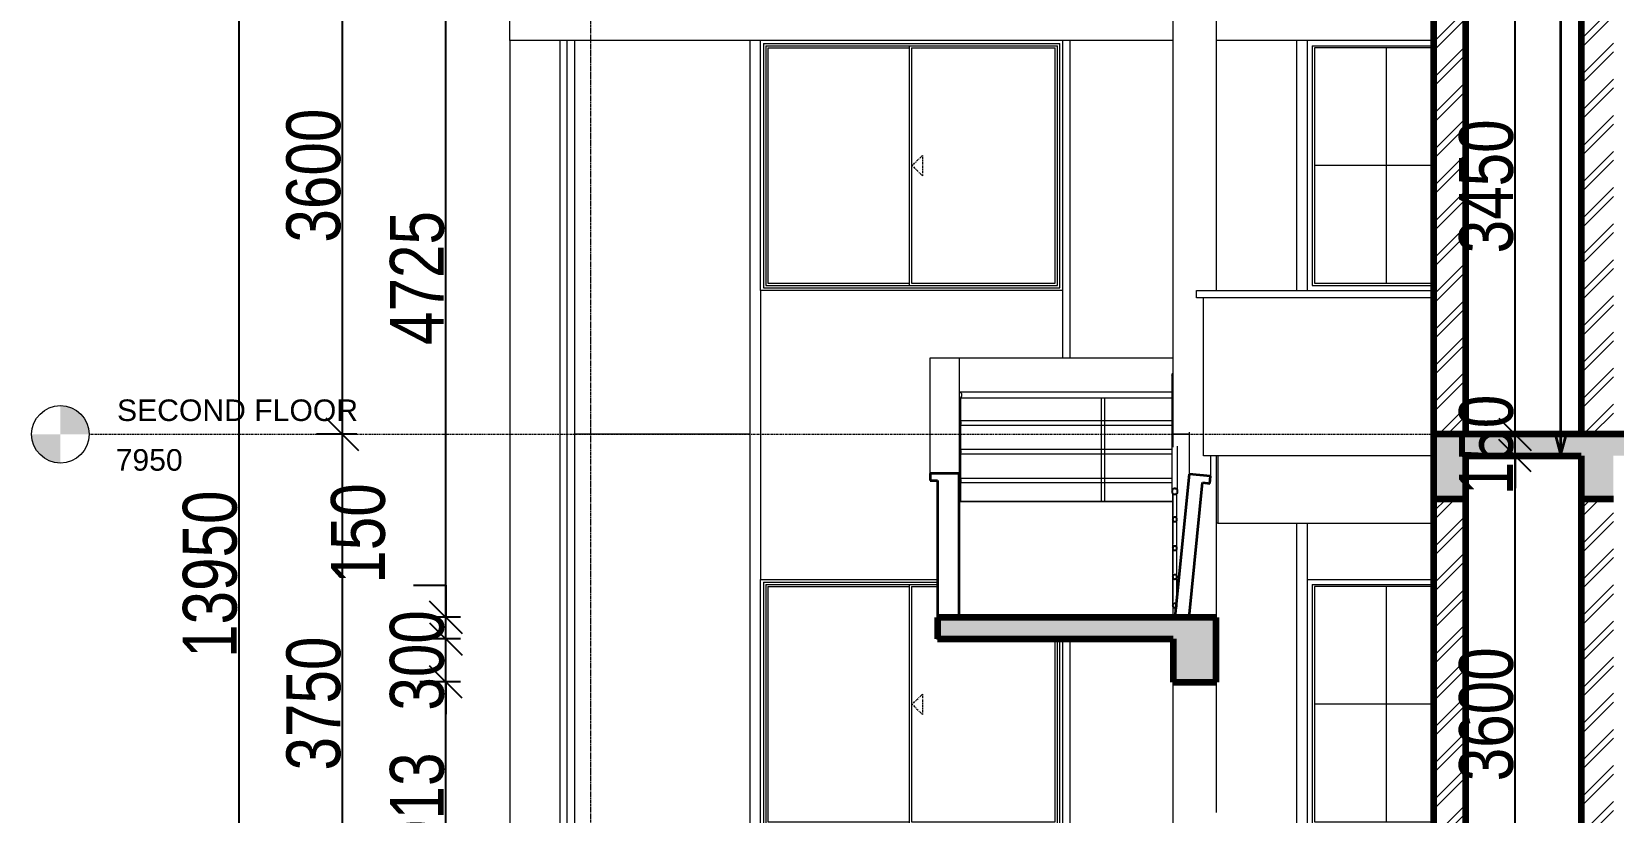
# Model space of a CAD drawing. Header units: millimetres. Extents: x -35190 to 411743, y -233114 to 23872.
# Drawn here: x -14615 to -3614, y -216404 to -210969 of the extents above; entities that cross this region are included whole.
import ezdxf

# ---------------------------------------------------------------- set-up
doc = ezdxf.new("R2010")
doc.units = ezdxf.units.MM
doc.linetypes.add('Centre', pattern=[31.75, 6.35, -4.7625, 15.875, -4.7625])
doc.linetypes.add('Grid Line', pattern=[22.225, 12.7, -3.175, 3.175, -3.175])
for name, color, linetype, lineweight in [('A-ANNO-DIMS', 211, 'Continuous', 9), ('A-DETL-GENF', 92, 'Continuous', 18), ('A-DETL-THIN', 151, 'Continuous', 18), ('A-FLOR', 192, 'Continuous', 18), ('A-FLOR-HRAL', 11, 'Continuous', 18), ('A-FLOR-LEVL', 51, 'Continuous', 18), ('A-GLAZ', 151, 'Continuous', 18), ('A-WALL', 113, 'Continuous', 18), ('A-WALL-PATT', 111, 'Continuous', 18), ('G-ANNO-TEXT', 231, 'Continuous', 9), ('Q-CASE', 31, 'Continuous', 18), ('S-GRID', 1, 'Continuous', 9)]:
    doc.layers.add(name, color=color, linetype=linetype, lineweight=lineweight)
doc.styles.add('Arial', font='arial.ttf', dxfattribs={"height": 187.5})
doc.styles.add('Arial_3', font='arial.ttf', dxfattribs={"width": 0.8, "height": 375})
doc.dimstyles.new('main_4_5mm', dxfattribs={"dimscale": 304.8, "dimtxt": 382.597275, "dimasz": 0.738189, "dimexe": 0.590551, "dimexo": 0.0625, "dimgap": 0.024606, "dimtad": 1, "dimdec": 0, "dimzin": 0, "dimdsep": 46, "dimtxsty": 'Arial_3', "dimblk1": 'OBLIQUE', "dimblk2": 'OBLIQUE', "dimsah": 1, "dimcen": 0.09, "dimdle": 0.590551, "dimazin": 0, "dimtfac": 1, "dimtdec": 4, "dimtix": 1, "dimtmove": 0, "dimatfit": 3, "dimfxl": 0.590551, "dimfxlon": 1, "dimtvp": 1, "dimtolj": 1, "dimtzin": 0, "dimarcsym": 2})
doc.dimstyles.new('main_4_5mm_1', dxfattribs={"dimscale": 304.8, "dimtxt": 382.597275, "dimasz": 0.738189, "dimexe": 0.590551, "dimexo": 0.0625, "dimgap": 0.024606, "dimtad": 1, "dimdec": 0, "dimzin": 0, "dimdsep": 46, "dimtxsty": 'Arial_3', "dimblk1": 'OBLIQUE', "dimblk2": 'OBLIQUE', "dimsah": 1, "dimcen": 0.09, "dimdle": 0.590551, "dimazin": 0, "dimtfac": 1, "dimtdec": 4, "dimtix": 1, "dimtmove": 1, "dimatfit": 3, "dimfxl": 0.590551, "dimfxlon": 1, "dimtvp": 1, "dimtolj": 1, "dimtzin": 0, "dimarcsym": 2})
pattern_1 = [(45, (6216.13, -214796.5), (-125.7236, 125.7236), []), (45, (6216.13, -214606), (-125.7236, 125.7236), [])]

# ---------------------------------------------------------------- blocks, each defined once
blk = doc.blocks.new('Sliding - 2L - SL2_1 X 1_8-V3-Section 2')
at = {"layer": 'A-GLAZ'}
for p, q in [((-13020, 6920), (-13020, 5220)), ((-13020, 6920), (-11810, 6920)), ((-13004, 6904), (-13004, 5236)), ((-13004, 6904), (-11810, 6904)), ((-12989, 6889), (-12989, 5251)), ((-12989, 6889), (-12005, 6889)), ((-12005, 5236), (-12005, 6904)), ((-12005, 5251), (-12005, 6889)), ((-11990, 6889), (-11990, 5251)), ((-11990, 6889), (-11810, 6889)), ((-10991, 5251), (-10991, 6522)), ((-10976, 5236), (-10976, 6522)), ((-10960, 5220), (-10960, 6522)), ((-13004, 5236), (-10976, 5236)), ((-12989, 5251), (-12005, 5251)), ((-11990, 5251), (-10991, 5251))]:
    blk.add_line(p, q, dxfattribs=at)
at = {"layer": 'A-GLAZ', "linetype": 'Centre'}
for p, q in [((-11986, 6070), (-11915, 6141)), ((-11986, 6070), (-11915, 5999)), ((-11915, 6141), (-11915, 5999))]:
    blk.add_line(p, q, dxfattribs=at)
blk = doc.blocks.new('Sliding - 2L - SL2_1 X 1_8-V1-Section 2')
at = {"layer": 'A-GLAZ'}
for p, q in [((-9204, 3154), (-9204, 1486)), ((-9204, 3154), (-8360, 3154)), ((-9189, 3139), (-9189, 1501)), ((-8360, 3139), (-9189, 3139)), ((-8689, 3139), (-8689, 1501)), ((-8360, 2320), (-9189, 2320)), ((-9204, 1486), (-8360, 1486)), ((-9189, 1501), (-8360, 1501))]:
    blk.add_line(p, q, dxfattribs=at)
blk = doc.blocks.new('Sliding - 2L - SL750 X 900-440830-Section 2')
at = {"layer": 'A-GLAZ'}
for p, q in [((-7335, 3140), (-7350, 3140)), ((-7350, 3140), (-7350, 2200)), ((-7335, 2200), (-7350, 2200))]:
    blk.add_line(p, q, dxfattribs=at)
blk = doc.blocks.new('Sliding - 2L - SL2_1 X 1_8-V4-Section 2')
at = {"layer": 'A-GLAZ'}
for p, q in [((-13020, 10670), (-13020, 8970)), ((-13020, 10670), (-10960, 10670)), ((-13004, 10654), (-13004, 8986)), ((-13004, 10654), (-10976, 10654)), ((-12989, 10639), (-12989, 9001)), ((-12989, 10639), (-12005, 10639)), ((-12005, 8986), (-12005, 10654)), ((-12005, 9001), (-12005, 10639)), ((-11990, 10639), (-11990, 9001)), ((-11990, 10639), (-10991, 10639)), ((-10991, 9001), (-10991, 10639)), ((-10976, 8986), (-10976, 10654)), ((-10960, 8970), (-10960, 10670)), ((-13020, 8970), (-10960, 8970)), ((-13004, 8986), (-10976, 8986)), ((-12989, 9001), (-12005, 9001)), ((-11990, 9001), (-10991, 9001))]:
    blk.add_line(p, q, dxfattribs=at)
at = {"layer": 'A-GLAZ', "linetype": 'Centre'}
for p, q in [((-11986, 9820), (-11915, 9891)), ((-11986, 9820), (-11915, 9749)), ((-11915, 9891), (-11915, 9749))]:
    blk.add_line(p, q, dxfattribs=at)
blk = doc.blocks.new('Casework 1 - Casework 1-478824-Section 2')
at = {"layer": 'Q-CASE'}
for p, q in [((-14785, 10690), (-14785, 10840)), ((-14785, 10840), (-10172, 10840)), ((-9872, 10840), (-8360, 10840)), ((-10172, 10690), (-14785, 10690)), ((-14435, 1450), (-14435, 10690)), ((-14385, 1450), (-14385, 10690)), ((-13115, 10690), (-13115, 1450)), ((-13040, 8950), (-13040, 10690)), ((-10940, 10690), (-10940, 8481)), ((-10890, 10690), (-10890, 8481)), ((-8360, 10690), (-9872, 10690)), ((-9314, 10690), (-9314, 8950)), ((-9240, 10690), (-9240, 8950)), ((-10940, 8950), (-13040, 8950)), ((-13040, 8950), (-13040, 6940)), ((-9314, 7330), (-9314, 4731)), ((-9240, 7330), (-9240, 4731)), ((-13040, 6940), (-11810, 6940)), ((-13040, 5220), (-13040, 6940)), ((-9240, 6940), (-8360, 6940)), ((-10940, 6522), (-10940, 4731)), ((-10890, 6522), (-10890, 4731)), ((-10940, 5220), (-13040, 5220)), ((-13040, 5220), (-13040, 3210)), ((-8360, 5220), (-9240, 5220)), ((-9314, 3580), (-9314, 1450)), ((-9240, 3580), (-9240, 1450)), ((-13040, 3210), (-11810, 3210)), ((-13040, 1450), (-13040, 3210)), ((-9240, 3210), (-8360, 3210)), ((-10940, 2770), (-10940, 1450)), ((-10890, 2770), (-10890, 1450)), ((-14785, 1450), (-10172, 1450)), ((-14785, 1450), (-14785, 1300)), ((-9841, 1450), (-8378, 1450)), ((-10172, 1300), (-14785, 1300)), ((-8392, 1300), (-9847, 1300))]:
    blk.add_line(p, q, dxfattribs=at)
blk = doc.blocks.new('Ramp - Ramp-623575-Section 2')
at = {"layer": 'A-FLOR-LEVL'}
blk.add_line((-10175, 7481), (-11660, 7481), dxfattribs=at)
at = {"layer": 'A-FLOR-LEVL', "lineweight": 35}
for p, q in [((-11660, 6525), (-11660, 6522)), ((-11660, 6522), (-10172, 6522))]:
    blk.add_line(p, q, dxfattribs=at)
blk = doc.blocks.new('Railing - 25mm-V18-Section 2')
at = {"layer": 'A-FLOR-HRAL'}
for p, q in [((-10172, 7384), (-10172, 7537)), ((-10147, 7537), (-10147, 7384)), ((-10172, 7185), (-10172, 7349)), ((-10147, 7349), (-10147, 7184)), ((-10172, 6985), (-10172, 7149)), ((-10147, 7149), (-10147, 6984)), ((-10172, 6785), (-10172, 6949)), ((-10147, 6949), (-10147, 6818)), ((-10172, 6693), (-10172, 6749))]:
    blk.add_line(p, q, dxfattribs=at)
at = {"layer": 'A-FLOR-HRAL', "flags": 128}
blk.add_lwpolyline([(-10160, 6691), (-10162, 6691), (-10167, 6692), (-10171, 6692), (-10172, 6693)], dxfattribs=at)
blk = doc.blocks.new('Railing - Railing-623582-Section 2')
at = {"layer": 'A-FLOR-HRAL'}
for p, q in [((-10180, 8361), (-10180, 7552)), ((-10140, 7552), (-10140, 7867)), ((-10175, 7539), (-10175, 7357)), ((-10145, 7357), (-10145, 7539)), ((-10175, 7357), (-10175, 7157)), ((-10145, 7157), (-10145, 7357)), ((-10175, 7157), (-10175, 6957)), ((-10145, 6957), (-10145, 7157)), ((-10175, 6957), (-10175, 6757)), ((-10145, 6757), (-10145, 6777))]:
    blk.add_line(p, q, dxfattribs=at)
at = {"layer": 'A-FLOR-HRAL', "flags": 128}
blk.add_lwpolyline([(-10180, 8361), (-10179, 8366), (-10177, 8371), (-10174, 8375), (-10172, 8377)], dxfattribs=at)
at = {"layer": 'A-FLOR-HRAL', "lineweight": 25, "flags": 128}
for points in [[(-10140, 7552), (-10140, 7557), (-10142, 7562), (-10145, 7566), (-10148, 7569), (-10153, 7571), (-10157, 7572), (-10162, 7572), (-10167, 7571), (-10171, 7569), (-10175, 7566), (-10177, 7562), (-10179, 7557), (-10180, 7552)], [(-10180, 7552), (-10179, 7548), (-10177, 7543), (-10175, 7539), (-10171, 7536), (-10167, 7534), (-10162, 7532), (-10157, 7532), (-10153, 7534), (-10148, 7536), (-10145, 7539), (-10142, 7543), (-10140, 7548), (-10140, 7552)], [(-10145, 7357), (-10145, 7361), (-10146, 7364), (-10148, 7367), (-10151, 7370), (-10154, 7372), (-10158, 7372), (-10161, 7372), (-10165, 7372), (-10168, 7370), (-10171, 7367), (-10173, 7364), (-10174, 7361), (-10175, 7357)], [(-10175, 7357), (-10174, 7354), (-10173, 7350), (-10171, 7347), (-10168, 7345), (-10165, 7343), (-10161, 7342), (-10158, 7342), (-10154, 7343), (-10151, 7345), (-10148, 7347), (-10146, 7350), (-10145, 7354), (-10145, 7357)], [(-10145, 7157), (-10145, 7161), (-10146, 7164), (-10148, 7167), (-10151, 7170), (-10154, 7172), (-10158, 7172), (-10161, 7172), (-10165, 7172), (-10168, 7170), (-10171, 7167), (-10173, 7164), (-10174, 7161), (-10175, 7157)], [(-10175, 7157), (-10174, 7154), (-10173, 7150), (-10171, 7147), (-10168, 7145), (-10165, 7143), (-10161, 7142), (-10158, 7142), (-10154, 7143), (-10151, 7145), (-10148, 7147), (-10146, 7150), (-10145, 7154), (-10145, 7157)], [(-10145, 6957), (-10145, 6961), (-10146, 6964), (-10148, 6967), (-10151, 6970), (-10154, 6972), (-10158, 6972), (-10161, 6972), (-10165, 6972), (-10168, 6970), (-10171, 6967), (-10173, 6964), (-10174, 6961), (-10175, 6957)], [(-10175, 6957), (-10174, 6954), (-10173, 6950), (-10171, 6947), (-10168, 6945), (-10165, 6943), (-10161, 6942), (-10158, 6942), (-10154, 6943), (-10151, 6945), (-10148, 6947), (-10146, 6950), (-10145, 6954), (-10145, 6957)], [(-10145, 6757), (-10145, 6761), (-10146, 6764), (-10148, 6767), (-10151, 6770), (-10154, 6772), (-10158, 6772), (-10161, 6772), (-10165, 6772), (-10168, 6770), (-10171, 6767), (-10173, 6764), (-10174, 6761), (-10175, 6757)], [(-10175, 6757), (-10174, 6754), (-10173, 6750), (-10171, 6747), (-10168, 6745), (-10165, 6743), (-10161, 6742), (-10158, 6742), (-10154, 6743), (-10151, 6745), (-10148, 6747), (-10146, 6750), (-10145, 6754), (-10145, 6757)]]:
    blk.add_lwpolyline(points, dxfattribs=at)
blk.add_blockref('Railing - 25mm-V18-Section 2', (0, 0))
blk = doc.blocks.new('Top Rail Type - Top Rail_Internal_-623587-Section 2')
at = {"layer": 'A-FLOR-HRAL'}
for p, q in [((-10180, 8361), (-10180, 7552)), ((-10140, 7552), (-10140, 7867))]:
    blk.add_line(p, q, dxfattribs=at)
at = {"layer": 'A-FLOR-HRAL', "flags": 128}
for points in [[(-10180, 8361), (-10179, 8366), (-10177, 8371), (-10174, 8375), (-10172, 8377)], [(-10140, 7552), (-10140, 7557), (-10142, 7562), (-10145, 7566), (-10148, 7569), (-10153, 7571), (-10157, 7572), (-10162, 7572), (-10167, 7571), (-10171, 7569), (-10175, 7566), (-10177, 7562), (-10179, 7557), (-10180, 7552)], [(-10180, 7552), (-10179, 7548), (-10177, 7543), (-10175, 7539), (-10171, 7536), (-10167, 7534), (-10162, 7532), (-10157, 7532), (-10153, 7534), (-10148, 7536), (-10145, 7539), (-10142, 7543), (-10140, 7548), (-10140, 7552)]]:
    blk.add_lwpolyline(points, dxfattribs=at)
blk = doc.blocks.new('Ramp - Ramp-623627-Section 2')
at = {"layer": 'A-FLOR-LEVL'}
for p, q in [((-8360, 7799), (-9860, 7799)), ((-9860, 7799), (-9860, 7330)), ((-9860, 7330), (-8360, 7330))]:
    blk.add_line(p, q, dxfattribs=at)
blk = doc.blocks.new('Railing - 25mm-V16-Section 2')
at = {"layer": 'A-FLOR-HRAL'}
for p, q in [((-10672, 4453), (-10672, 3731)), ((-10672, 4453), (-10660, 4453)), ((-10660, 4453), (-10647, 4453)), ((-10647, 3731), (-10647, 4453))]:
    blk.add_line(p, q, dxfattribs=at)
blk = doc.blocks.new('Railing - 25mm-V17-Section 2')
at = {"layer": 'A-FLOR-HRAL'}
for p in [(-11660, 4453), (-11647, 3731)]:
    blk.add_line(p, (-11647, 4453), dxfattribs=at)
blk = doc.blocks.new('Railing - Railing-623638-Section 2')
at = {"layer": 'A-FLOR-HRAL'}
for p, q in [((-10180, 8043), (-11647, 8043)), ((-11647, 8013), (-10180, 8013)), ((-10180, 7843), (-11647, 7843)), ((-11647, 7813), (-10180, 7813)), ((-10180, 7643), (-11647, 7643)), ((-11647, 7613), (-10180, 7613))]:
    blk.add_line(p, q, dxfattribs=at)
for centre, start, end in [((-11660, 8028), 0, 90), ((-11660, 8028), 270, 0), ((-11660, 7828), 0, 90), ((-11660, 7828), 270, 0), ((-11660, 7628), 0, 90), ((-11660, 7628), 270, 360)]:
    blk.add_arc(centre, 15, start, end, dxfattribs=at)
for name in ['Railing - 25mm-V17-Section 2', 'Railing - 25mm-V16-Section 2']:
    blk.add_blockref(name, (0, 3750))
blk = doc.blocks.new('Top Rail Type - Top Rail_Internal_-623662-Section 2')
at = {"layer": 'A-FLOR-HRAL'}
for p, q in [((-10180, 8243), (-11660, 8243)), ((-11647, 8203), (-10180, 8203))]:
    blk.add_line(p, q, dxfattribs=at)
for start, end in [(0, 90), (270, 0)]:
    blk.add_arc((-11660, 8223), 20, start, end, dxfattribs=at)
blk = doc.blocks.new('Railing - Railing-623923-Section 2')
at = {"layer": 'A-FLOR-HRAL'}
for p, q in [((-10180, 8361), (-10180, 7552)), ((-10140, 7552), (-10140, 7867)), ((-10175, 7539), (-10175, 7357)), ((-10145, 7357), (-10145, 7539)), ((-10175, 7357), (-10175, 7157)), ((-10145, 7157), (-10145, 7357)), ((-10175, 7157), (-10175, 6957)), ((-10145, 6957), (-10145, 7157)), ((-10175, 6957), (-10175, 6757)), ((-10145, 6757), (-10145, 6777))]:
    blk.add_line(p, q, dxfattribs=at)
at = {"layer": 'A-FLOR-HRAL', "flags": 128}
blk.add_lwpolyline([(-10180, 8361), (-10179, 8366), (-10177, 8371), (-10174, 8375), (-10172, 8377)], dxfattribs=at)
at = {"layer": 'A-FLOR-HRAL', "lineweight": 25, "flags": 128}
for points in [[(-10140, 7552), (-10140, 7557), (-10142, 7562), (-10145, 7566), (-10148, 7569), (-10153, 7571), (-10157, 7572), (-10162, 7572), (-10167, 7571), (-10171, 7569), (-10175, 7566), (-10177, 7562), (-10179, 7557), (-10180, 7552)], [(-10180, 7552), (-10179, 7548), (-10177, 7543), (-10175, 7539), (-10171, 7536), (-10167, 7534), (-10162, 7532), (-10157, 7532), (-10153, 7534), (-10148, 7536), (-10145, 7539), (-10142, 7543), (-10140, 7548), (-10140, 7552)], [(-10145, 7357), (-10145, 7361), (-10146, 7364), (-10148, 7367), (-10151, 7370), (-10154, 7372), (-10158, 7372), (-10161, 7372), (-10165, 7372), (-10168, 7370), (-10171, 7367), (-10173, 7364), (-10174, 7361), (-10175, 7357)], [(-10175, 7357), (-10174, 7354), (-10173, 7350), (-10171, 7347), (-10168, 7345), (-10165, 7343), (-10161, 7342), (-10158, 7342), (-10154, 7343), (-10151, 7345), (-10148, 7347), (-10146, 7350), (-10145, 7354), (-10145, 7357)], [(-10145, 7157), (-10145, 7161), (-10146, 7164), (-10148, 7167), (-10151, 7170), (-10154, 7172), (-10158, 7172), (-10161, 7172), (-10165, 7172), (-10168, 7170), (-10171, 7167), (-10173, 7164), (-10174, 7161), (-10175, 7157)], [(-10175, 7157), (-10174, 7154), (-10173, 7150), (-10171, 7147), (-10168, 7145), (-10165, 7143), (-10161, 7142), (-10158, 7142), (-10154, 7143), (-10151, 7145), (-10148, 7147), (-10146, 7150), (-10145, 7154), (-10145, 7157)], [(-10145, 6957), (-10145, 6961), (-10146, 6964), (-10148, 6967), (-10151, 6970), (-10154, 6972), (-10158, 6972), (-10161, 6972), (-10165, 6972), (-10168, 6970), (-10171, 6967), (-10173, 6964), (-10174, 6961), (-10175, 6957)], [(-10175, 6957), (-10174, 6954), (-10173, 6950), (-10171, 6947), (-10168, 6945), (-10165, 6943), (-10161, 6942), (-10158, 6942), (-10154, 6943), (-10151, 6945), (-10148, 6947), (-10146, 6950), (-10145, 6954), (-10145, 6957)], [(-10145, 6757), (-10145, 6761), (-10146, 6764), (-10148, 6767), (-10151, 6770), (-10154, 6772), (-10158, 6772), (-10161, 6772), (-10165, 6772), (-10168, 6770), (-10171, 6767), (-10173, 6764), (-10174, 6761), (-10175, 6757)], [(-10175, 6757), (-10174, 6754), (-10173, 6750), (-10171, 6747), (-10168, 6745), (-10165, 6743), (-10161, 6742), (-10158, 6742), (-10154, 6743), (-10151, 6745), (-10148, 6747), (-10146, 6750), (-10145, 6754), (-10145, 6757)]]:
    blk.add_lwpolyline(points, dxfattribs=at)
blk.add_blockref('Railing - 25mm-V18-Section 2', (0, 0))
blk = doc.blocks.new('Top Rail Type - Top Rail_Internal_-623928-Section 2')
at = {"layer": 'A-FLOR-HRAL'}
for p, q in [((-10180, 8361), (-10180, 7552)), ((-10140, 7552), (-10140, 7867))]:
    blk.add_line(p, q, dxfattribs=at)
at = {"layer": 'A-FLOR-HRAL', "flags": 128}
for points in [[(-10180, 8361), (-10179, 8366), (-10177, 8371), (-10174, 8375), (-10172, 8377)], [(-10140, 7552), (-10140, 7557), (-10142, 7562), (-10145, 7566), (-10148, 7569), (-10153, 7571), (-10157, 7572), (-10162, 7572), (-10167, 7571), (-10171, 7569), (-10175, 7566), (-10177, 7562), (-10179, 7557), (-10180, 7552)], [(-10180, 7552), (-10179, 7548), (-10177, 7543), (-10175, 7539), (-10171, 7536), (-10167, 7534), (-10162, 7532), (-10157, 7532), (-10153, 7534), (-10148, 7536), (-10145, 7539), (-10142, 7543), (-10140, 7548), (-10140, 7552)]]:
    blk.add_lwpolyline(points, dxfattribs=at)
blk = doc.blocks.new('Casework 2 - Casework 2-644764-Section 2')
at = {"layer": 'Q-CASE'}
for p, q in [((-10010, 8900), (-10010, 8950)), ((-10010, 8950), (-8360, 8950)), ((-8360, 8900), (-10010, 8900)), ((-9960, 7800), (-9960, 8900)), ((-11860, 8481), (-11660, 8481)), ((-11860, 7677), (-11860, 8481)), ((-11660, 8481), (-11660, 7677)), ((-11660, 8481), (-10172, 8481)), ((-10060, 7965), (-10060, 7673)), ((-8360, 7800), (-9960, 7800)), ((-9911, 7800), (-9911, 7658)), ((-9860, 7800), (-9860, 7331)), ((-9860, 7331), (-9872, 7331))]:
    blk.add_line(p, q, dxfattribs=at)
at = {"layer": 'Q-CASE', "lineweight": 35}
for p, q in [((-11660, 7677), (-11860, 7677)), ((-11860, 7677), (-11860, 7627)), ((-11860, 7627), (-11810, 7627)), ((-11810, 7627), (-11810, 6675)), ((-11660, 6675), (-11660, 7677)), ((-10060, 7673), (-10150, 6769)), ((-9911, 7658), (-10060, 7673)), ((-10059, 6675), (-9966, 7613)), ((-9966, 7613), (-9916, 7608)), ((-9916, 7608), (-9911, 7658)), ((-10150, 6769), (-10160, 6675)), ((-11810, 6525), (-11810, 6522)), ((-11810, 6522), (-11660, 6522)), ((-11660, 6522), (-11660, 6525)), ((-10174, 6525), (-10175, 6523)), ((-10175, 6523), (-10172, 6523))]:
    blk.add_line(p, q, dxfattribs=at)
blk = doc.blocks.new('Level - M_Level Head - Circle-24867-Section 2')
at = {"layer": 'A-FLOR-LEVL', "lineweight": 9}
h = blk.add_hatch(color=256, dxfattribs=at)
edge = h.paths.add_edge_path()
edge.add_line((-17910, -318), (-17710, -318))
edge.add_arc((-17910, -318), 200, 0, 90)
edge.add_line((-17910, -118), (-17910, -318))
h = blk.add_hatch(color=256, dxfattribs=at)
edge = h.paths.add_edge_path()
edge.add_line((-17910, -518), (-17910, -318))
edge.add_line((-17910, -318), (-18110, -318))
edge.add_arc((-17910, -318), 200, 180, 270)
blk.add_circle((-17910, -318), 200, dxfattribs=at)
blk = doc.blocks.new('_Oblique')
at = {"color": 0, "linetype": 'ByBlock', "lineweight": -2}
blk.add_line((-0.5, -0.5), (0.5, 0.5), dxfattribs=at)
blk = doc.blocks.new('*D949')
at = {"layer": 'A-ANNO-DIMS', "color": 0, "lineweight": -2, "transparency": 16777216}
for p, q in [((-12454, -209991), (-12454, -213951)), ((-12353, -210171), (-12634, -210171)), ((-12353, -213771), (-12634, -213771))]:
    blk.add_line(p, q, dxfattribs=at)
at = {"layer": 'Defpoints', "color": 0, "transparency": 16777216}
for p in [(-12334, -210171), (-12454, -213771), (-12334, -213771)]:
    blk.add_point(p, dxfattribs=at)
at = {"layer": 'A-ANNO-DIMS', "color": 0, "lineweight": -2, "transparency": 16777216, "xscale": 224.9999999999999, "yscale": 224.9999999999999, "zscale": 224.9999999999999}
for p, rotation in [((-12454, -210171), 90), ((-12454, -213771), 270)]:
    blk.add_blockref('_Oblique', p, dxfattribs=dict(at, rotation=rotation))
at = {"layer": 'A-ANNO-DIMS', "color": 0, "transparency": 16777216, "insert": (-12653, -211971), "char_height": 375, "width": 661.13, "attachment_point": 5, "rotation": 90, "style": 'Arial_3'}
blk.add_mtext('\\A1;3600', dxfattribs=at)
blk = doc.blocks.new('*D950')
at = {"layer": 'A-ANNO-DIMS', "color": 0, "lineweight": -2, "transparency": 16777216}
for p, q in [((-12454, -213591), (-12454, -217701)), ((-12353, -213771), (-12634, -213771)), ((-12353, -217521), (-12634, -217521))]:
    blk.add_line(p, q, dxfattribs=at)
at = {"layer": 'Defpoints', "color": 0, "transparency": 16777216}
for p in [(-12334, -213771), (-12454, -217521), (-12334, -217521)]:
    blk.add_point(p, dxfattribs=at)
at = {"layer": 'A-ANNO-DIMS', "color": 0, "lineweight": -2, "transparency": 16777216, "xscale": 224.9999999999999, "yscale": 224.9999999999999, "zscale": 224.9999999999999}
for p, rotation in [((-12454, -213771), 90), ((-12454, -217521), 270)]:
    blk.add_blockref('_Oblique', p, dxfattribs=dict(at, rotation=rotation))
at = {"layer": 'A-ANNO-DIMS', "color": 0, "transparency": 16777216, "insert": (-12653, -215646), "char_height": 375, "width": 661.13, "attachment_point": 5, "rotation": 90, "style": 'Arial_3'}
blk.add_mtext('\\A1;3750', dxfattribs=at)
blk = doc.blocks.new('*D953')
at = {"layer": 'A-ANNO-DIMS', "color": 0, "lineweight": -2, "transparency": 16777216}
for p, q in [((-13174, -207591), (-13174, -221901)), ((-13073, -207771), (-13354, -207771)), ((-13073, -221721), (-13354, -221721))]:
    blk.add_line(p, q, dxfattribs=at)
at = {"layer": 'Defpoints', "color": 0, "transparency": 16777216}
for p in [(-13054, -207771), (-13174, -221721), (-13054, -221721)]:
    blk.add_point(p, dxfattribs=at)
at = {"layer": 'A-ANNO-DIMS', "color": 0, "lineweight": -2, "transparency": 16777216, "xscale": 224.9999999999999, "yscale": 224.9999999999999, "zscale": 224.9999999999999}
for p, rotation in [((-13174, -207771), 90), ((-13174, -221721), 270)]:
    blk.add_blockref('_Oblique', p, dxfattribs=dict(at, rotation=rotation))
at = {"layer": 'A-ANNO-DIMS', "color": 0, "transparency": 16777216, "insert": (-13373, -214746), "char_height": 375, "width": 826.41, "attachment_point": 5, "rotation": 90, "style": 'Arial_3'}
blk.add_mtext('\\A1;13950', dxfattribs=at)
blk = doc.blocks.new('*D981')
at = {"layer": 'A-ANNO-DIMS', "color": 0, "lineweight": -2, "transparency": 16777216}
for p, q in [((-4298, -213951), (-4298, -210141)), ((-4399, -210321), (-4118, -210321)), ((-4399, -213771), (-4118, -213771))]:
    blk.add_line(p, q, dxfattribs=at)
at = {"layer": 'Defpoints', "color": 0, "transparency": 16777216}
for p in [(-4418, -210321), (-4298, -210321), (-4418, -213771)]:
    blk.add_point(p, dxfattribs=at)
at = {"layer": 'A-ANNO-DIMS', "color": 0, "lineweight": -2, "transparency": 16777216, "xscale": 224.9999999999999, "yscale": 224.9999999999999, "zscale": 224.9999999999999}
for p, rotation in [((-4298, -210321), 90), ((-4298, -213771), 270)]:
    blk.add_blockref('_Oblique', p, dxfattribs=dict(at, rotation=rotation))
at = {"layer": 'A-ANNO-DIMS', "color": 0, "transparency": 16777216, "insert": (-4497, -212046), "char_height": 375, "width": 661.13, "attachment_point": 5, "rotation": 90, "style": 'Arial_3'}
blk.add_mtext('\\A1;3450', dxfattribs=at)
blk = doc.blocks.new('*D982')
at = {"layer": 'A-ANNO-DIMS', "color": 0, "lineweight": -2, "transparency": 16777216}
for p, q in [((-4298, -217701), (-4298, -213741)), ((-4399, -213921), (-4118, -213921)), ((-4399, -217521), (-4118, -217521))]:
    blk.add_line(p, q, dxfattribs=at)
at = {"layer": 'Defpoints', "color": 0, "transparency": 16777216}
for p in [(-4418, -213921), (-4298, -213921), (-4418, -217521)]:
    blk.add_point(p, dxfattribs=at)
at = {"layer": 'A-ANNO-DIMS', "color": 0, "lineweight": -2, "transparency": 16777216, "xscale": 224.9999999999999, "yscale": 224.9999999999999, "zscale": 224.9999999999999}
for p, rotation in [((-4298, -213921), 90), ((-4298, -217521), 270)]:
    blk.add_blockref('_Oblique', p, dxfattribs=dict(at, rotation=rotation))
at = {"layer": 'A-ANNO-DIMS', "color": 0, "transparency": 16777216, "insert": (-4497, -215721), "char_height": 375, "width": 661.13, "attachment_point": 5, "rotation": 90, "style": 'Arial_3'}
blk.add_mtext('\\A1;3600', dxfattribs=at)
blk = doc.blocks.new('*D983')
at = {"layer": 'A-ANNO-DIMS', "color": 0, "lineweight": -2, "transparency": 16777216}
for p, q in [((-4298, -213771), (-4298, -213546)), ((-4399, -213771), (-4118, -213771)), ((-4298, -213921), (-4298, -213771)), ((-4399, -213921), (-4118, -213921)), ((-4298, -213921), (-4298, -214146))]:
    blk.add_line(p, q, dxfattribs=at)
at = {"layer": 'Defpoints', "color": 0, "transparency": 16777216}
for p in [(-4418, -213771), (-4298, -213771), (-4418, -213921)]:
    blk.add_point(p, dxfattribs=at)
at = {"layer": 'A-ANNO-DIMS', "color": 0, "lineweight": -2, "transparency": 16777216, "xscale": 224.9999999999999, "yscale": 224.9999999999999, "zscale": 224.9999999999999}
for p, rotation in [((-4298, -213771), 270), ((-4298, -213921), 90)]:
    blk.add_blockref('_Oblique', p, dxfattribs=dict(at, rotation=rotation))
at = {"layer": 'A-ANNO-DIMS', "color": 0, "transparency": 16777216, "insert": (-4497, -213846), "char_height": 375, "width": 495.85, "attachment_point": 5, "rotation": 90, "style": 'Arial_3'}
blk.add_mtext('\\A1;150', dxfattribs=at)
blk = doc.blocks.new('*D1004')
at = {"layer": 'A-ANNO-DIMS', "color": 0, "lineweight": -2, "transparency": 16777216}
for p, q in [((-11734, -217590), (-11734, -215316)), ((-11633, -215496), (-11914, -215496)), ((-11633, -217410), (-11914, -217410))]:
    blk.add_line(p, q, dxfattribs=at)
at = {"layer": 'Defpoints', "color": 0, "transparency": 16777216}
for p in [(-11734, -215496), (-11614, -215496), (-11614, -217410)]:
    blk.add_point(p, dxfattribs=at)
at = {"layer": 'A-ANNO-DIMS', "color": 0, "lineweight": -2, "transparency": 16777216, "xscale": 224.9999999999999, "yscale": 224.9999999999999, "zscale": 224.9999999999999}
for p, rotation in [((-11734, -215496), 90), ((-11734, -217410), 270)]:
    blk.add_blockref('_Oblique', p, dxfattribs=dict(at, rotation=rotation))
at = {"layer": 'A-ANNO-DIMS', "color": 0, "transparency": 16777216, "insert": (-11933, -216453), "char_height": 375, "width": 661.13, "attachment_point": 5, "rotation": 90, "style": 'Arial_3'}
blk.add_mtext('\\A1;1913', dxfattribs=at)
blk = doc.blocks.new('*D1005')
at = {"layer": 'A-ANNO-DIMS', "color": 0, "lineweight": -2, "transparency": 16777216}
for p, q in [((-11734, -215196), (-11734, -214971)), ((-11633, -215196), (-11914, -215196)), ((-11734, -215496), (-11734, -215196)), ((-11633, -215496), (-11914, -215496)), ((-11734, -215496), (-11734, -215721))]:
    blk.add_line(p, q, dxfattribs=at)
at = {"layer": 'Defpoints', "color": 0, "transparency": 16777216}
for p in [(-11734, -215196), (-11614, -215196), (-11614, -215496)]:
    blk.add_point(p, dxfattribs=at)
at = {"layer": 'A-ANNO-DIMS', "color": 0, "lineweight": -2, "transparency": 16777216, "xscale": 224.9999999999999, "yscale": 224.9999999999999, "zscale": 224.9999999999999}
for p, rotation in [((-11734, -215196), 270), ((-11734, -215496), 90)]:
    blk.add_blockref('_Oblique', p, dxfattribs=dict(at, rotation=rotation))
at = {"layer": 'A-ANNO-DIMS', "color": 0, "transparency": 16777216, "insert": (-11933, -215346), "char_height": 375, "width": 495.85, "attachment_point": 5, "rotation": 90, "style": 'Arial_3'}
blk.add_mtext('\\A1;300', dxfattribs=at)
blk = doc.blocks.new('*D1006')
at = {"layer": 'A-ANNO-DIMS', "color": 0, "lineweight": -2, "transparency": 16777216}
for p, q in [((-11959, -214821), (-11734, -214821)), ((-11734, -214821), (-11734, -215046)), ((-11734, -215376), (-11734, -214866)), ((-11633, -215046), (-11914, -215046)), ((-11633, -215196), (-11914, -215196))]:
    blk.add_line(p, q, dxfattribs=at)
at = {"layer": 'Defpoints', "color": 0, "transparency": 16777216}
for p in [(-11734, -215046), (-11614, -215046), (-11614, -215196)]:
    blk.add_point(p, dxfattribs=at)
at = {"layer": 'A-ANNO-DIMS', "color": 0, "lineweight": -2, "transparency": 16777216, "xscale": 224.9999999999999, "yscale": 224.9999999999999, "zscale": 224.9999999999999}
for p, rotation in [((-11734, -215046), 90), ((-11734, -215196), 270)]:
    blk.add_blockref('_Oblique', p, dxfattribs=dict(at, rotation=rotation))
at = {"layer": 'A-ANNO-DIMS', "color": 0, "transparency": 16777216, "insert": (-12533, -214812), "char_height": 375, "width": 495.85, "attachment_point": 1, "rotation": 90, "line_spacing_factor": 0.941778, "style": 'Arial_3'}
blk.add_mtext('\\A1;150', dxfattribs=at)
blk = doc.blocks.new('*D1007')
at = {"layer": 'A-ANNO-DIMS', "color": 0, "lineweight": -2, "transparency": 16777216}
for p, q in [((-11734, -215226), (-11734, -210141)), ((-11633, -210321), (-11914, -210321)), ((-11633, -215046), (-11914, -215046))]:
    blk.add_line(p, q, dxfattribs=at)
at = {"layer": 'Defpoints', "color": 0, "transparency": 16777216}
for p in [(-11734, -210321), (-11614, -210321), (-11614, -215046)]:
    blk.add_point(p, dxfattribs=at)
at = {"layer": 'A-ANNO-DIMS', "color": 0, "lineweight": -2, "transparency": 16777216, "xscale": 224.9999999999999, "yscale": 224.9999999999999, "zscale": 224.9999999999999}
for p, rotation in [((-11734, -210321), 90), ((-11734, -215046), 270)]:
    blk.add_blockref('_Oblique', p, dxfattribs=dict(at, rotation=rotation))
at = {"layer": 'A-ANNO-DIMS', "color": 0, "transparency": 16777216, "insert": (-11933, -212684), "char_height": 375, "width": 661.13, "attachment_point": 5, "rotation": 90, "style": 'Arial_3'}
blk.add_mtext('\\A1;4725', dxfattribs=at)

msp = doc.modelspace()

# ---------------------------------------------------------------- hatches: boundary and pattern name
at = {"layer": 'A-DETL-GENF'}
h = msp.add_hatch(dxfattribs=at)
h.set_pattern_fill('FP_7', style=0, pattern_type=2)
h.set_pattern_definition([(50, (6216.13, -214796.49), (127.5292, -11.1576), [13.335, -146.685]), (355, (6216.13, -214796.5), (-24.6697, 133.74), [10.668, -117.348]), (100.451, (6226.76, -214797.42), (102.8597, 122.5818), [11.333, -124.663]), (46.184, (6216.13, -214760.93), (189.7552, -29.4304), [20.003, -220.028]), (96.636, (6231.94, -214763.39), (166.1822, 173.1996), [17, -186.995]), (351.184, (6216.13, -214760.93), (166.184, 173.1976), [16.002, -176.022]), (21, (6233.91, -214769.82), (106.13027, -71.586), [13.335, -146.685]), (326, (6233.91, -214769.82), (43.2619, 128.93175), [10.668, -117.348]), (71.451, (6242.75, -214775.79), (149.392, 57.34505), [11.333, -124.663]), (37.5, (6216.13, -214796.494), (2.16223, 59.18836), [5.867, -110.058, 5.867, -113.259, -117.793]), (37.5, (6216.13, -214796.494), (2.16223, 59.18836), [-235.052, 5.867, -111.925]), (7.5, (6216.13, -214796.494), (46.77386, 70.12615), [5.867, -62.052, 5.867, -107.391, -44.895]), (7.5, (6216.13, -214796.494), (46.77386, 70.12615), [-181.178, 5.867, -39.027]), (327.5, (6176.48, -214796.494), (94.91367, -4.01009), [5.867, -38.583, 5.867, -132.817, -184.023]), (327.5, (6176.48, -214796.494), (94.91367, -4.01009), [-183.134, 5.867, -178.156]), (317.5, (6158.7, -214796.49), (103.69057, 17.79882), [5.867, -51.918, 5.867, -86.233, -130.683]), (317.5, (6158.7, -214796.49), (103.69057, 17.79882), [-149.885, 5.867, -124.816])])
h.paths.add_polyline_path([(-6376.1, -221721.5), (-6376.1, -221306.5), (-4879.2, -221306.5), (-4879.2, -221156.5), (-6676.1, -221156.5), (-6676.1, -221721.5), (-6558.5, -221721.5)])
h.paths.add_polyline_path([(24295.8, -221721.5), (24295.8, -221571.5), (23995.8, -221571.5), (23995.8, -221421.5), (23707.8, -221421.5), (23707.8, -221271.5), (11735.8, -221271.5), (11735.8, -221121.5), (11435.8, -221121.5), (11435.8, -220971.5), (11135.8, -220971.5), (11135.8, -220821.5), (10835.8, -220821.5), (10835.8, -220671.5), (10535.8, -220671.5), (10535.8, -220521.5), (10235.8, -220521.5), (10235.8, -220371.5), (9935.8, -220371.5), (9935.8, -220221.5), (9635.8, -220221.5), (9635.8, -220071.5), (9335.8, -220071.5), (9335.8, -219921.5), (9035.8, -219921.5), (9035.8, -219771.5), (8735.8, -219771.5), (8735.8, -219621.5), (8435.8, -219621.5), (8435.8, -219471.5), (8135.8, -219471.5), (8135.8, -219321.5), (7835.8, -219321.5), (7835.8, -219171.5), (7535.8, -219171.5), (7535.8, -219021.5), (5510.8, -219021.5), (5510.8, -219321.5), (5735.8, -219321.5), (5735.8, -219171.5), (7200.4, -219171.5), (11400.4, -221271.5), (3485.8, -221271.5), (3485.8, -221421.5), (23595.8, -221421.5), (23595.8, -221521.5), (23960.4, -221721.5)])
h.paths.add_polyline_path([(211.3, -221421.5), (285.8, -221421.5), (285.8, -221271.5), (-4864.2, -221271.5), (-4864.2, -221421.5), (-540.9, -221421.5)])
h.paths.add_polyline_path([(-6558.5, -219251.5), (-6376.1, -219251.5), (-6376.1, -218801.5), (-8314.2, -218801.5), (-8314.2, -218951.5), (-6676.1, -218951.5), (-6676.1, -219251.5)])
h.paths.add_polyline_path([(3710.8, -218571.5), (3710.8, -218346.5), (3485.8, -218346.5), (3485.8, -218571.5)])
h.paths.add_polyline_path([(19270.8, -218523.5), (19515.8, -218523.5), (19515.8, -218271.5), (24595.8, -218271.5), (24595.8, -218171.5), (24495.8, -218171.5), (24495.8, -217771.5), (24595.8, -217771.5), (24595.8, -217671.5), (24295.8, -217671.5), (24295.8, -218121.5), (19270.8, -218121.5), (19270.8, -218424.7)])
h.paths.add_polyline_path([(13560.8, -217971.5), (13560.8, -217521.5), (11735.8, -217521.5), (11735.8, -217371.5), (11435.8, -217371.5), (11435.8, -217221.5), (11135.8, -217221.5), (11135.8, -217071.5), (10835.8, -217071.5), (10835.8, -216921.5), (10535.8, -216921.5), (10535.8, -216771.5), (10235.8, -216771.5), (10235.8, -216621.5), (9935.8, -216621.5), (9935.8, -216471.5), (9635.8, -216471.5), (9635.8, -216321.5), (9335.8, -216321.5), (9335.8, -216171.5), (9035.8, -216171.5), (9035.8, -216021.5), (8735.8, -216021.5), (8735.8, -215871.5), (8435.8, -215871.5), (8435.8, -215721.5), (8135.8, -215721.5), (8135.8, -215571.5), (7835.8, -215571.5), (7835.8, -215421.5), (7535.8, -215421.5), (7535.8, -215271.5), (5510.8, -215271.5), (5510.8, -215571.5), (5735.8, -215571.5), (5735.8, -215421.5), (7200.4, -215421.5), (11700.4, -217671.5), (13335.8, -217671.5), (13335.8, -217971.5)])
h.paths.add_polyline_path([(211.3, -217971.5), (285.8, -217971.5), (285.8, -217521.5), (-4864.2, -217521.5), (-4864.2, -217971.5), (-4639.2, -217971.5), (-4639.2, -217671.5), (-3839.2, -217671.5), (-3839.2, -217971.5), (-3614.2, -217971.5), (-3614.2, -217671.5), (-2064.2, -217671.5), (-2064.2, -217971.5), (-1839.2, -217971.5), (-1839.2, -217671.5), (60.8, -217671.5), (60.8, -217971.5)])
h.paths.add_polyline_path([(5510.8, -217971.5), (5735.8, -217971.5), (5735.8, -217521.5), (3485.8, -217521.5), (3485.8, -217971.5), (3710.8, -217971.5), (3710.8, -217671.5), (5510.8, -217671.5), (5510.8, -217942.6)])
h.paths.add_polyline_path([(-6652.6, -217859.7), (-6376.1, -217859.7), (-6376.1, -217559.7), (-4879.2, -217559.7), (-4879.2, -217409.7), (-6676.1, -217409.7), (-6676.1, -217859.7), (-6664.3, -217859.7)])
h.paths.add_polyline_path([(-6676.1, -215496.5), (-6376.1, -215496.5), (-6376.1, -215046.5), (-8314.2, -215046.5), (-8314.2, -215196.5), (-6676.1, -215196.5)])
h.paths.add_polyline_path([(-2045.3, -215421.5), (-1839.2, -215421.5), (-1839.2, -215196.5), (-2064.2, -215196.5), (-2064.2, -215421.5)])
h.paths.add_polyline_path([(3485.8, -214821.5), (3710.8, -214821.5), (3710.8, -214596.5), (3485.8, -214596.5)])
h.paths.add_polyline_path([(5510.8, -214221.5), (5735.8, -214221.5), (5735.8, -213771.5), (3485.8, -213771.5), (3485.8, -214221.5), (3710.8, -214221.5), (3710.8, -213921.5), (5510.8, -213921.5), (5510.8, -214086.3)])
h.paths.add_polyline_path([(13335.8, -214221.5), (13560.8, -214221.5), (13560.8, -213771.5), (10038, -213771.5), (10038, -213921.5), (13335.8, -213921.5), (13335.8, -214086.3)])
h.paths.add_polyline_path([(-4864.2, -214221.5), (-4639.2, -214221.5), (-4639.2, -213921.5), (-3839.2, -213921.5), (-3839.2, -214221.5), (-3614.2, -214221.5), (-3614.2, -213921.5), (-2064.2, -213921.5), (-2064.2, -214221.5), (-1839.2, -214221.5), (-1839.2, -213921.5), (60.8, -213921.5), (60.8, -214221.5), (285.8, -214221.5), (285.8, -213771.5), (-4864.2, -213771.5), (-4864.2, -214206.8)])
h.paths.add_polyline_path([(-2064.2, -211671.5), (-1839.2, -211671.5), (-1839.2, -211446.5), (-2064.2, -211446.5)])
h.paths.add_polyline_path([(3710.8, -211071.5), (3710.8, -210846.5), (3470.6, -210846.5), (3470.6, -211071.5)])
h.paths.add_polyline_path([(19495.8, -211031.5), (19495.8, -210806.5), (19270.8, -210806.5), (19270.8, -211031.5)])
at = {"layer": 'A-WALL-PATT'}
h = msp.add_hatch(dxfattribs=at)
h.set_pattern_fill('FP_1', color=256, style=0, pattern_type=2)
h.set_pattern_definition(pattern_1)
h.paths.add_polyline_path([(-4639.2, -213771.5), (-4639.2, -210021.5), (-4864.2, -210021.5), (-4864.2, -213771.5), (-4678, -213771.5)])
h = msp.add_hatch(dxfattribs=at)
h.set_pattern_fill('FP_1', color=256, style=0, pattern_type=2)
h.set_pattern_definition(pattern_1)
h.paths.add_polyline_path([(-3737.8, -213771.5), (-3614.2, -213771.5), (-3614.2, -210021.5), (-3839.2, -210021.5), (-3839.2, -213771.5)])
h = msp.add_hatch(dxfattribs=at)
h.set_pattern_fill('FP_1', color=256, style=0, pattern_type=2)
h.set_pattern_definition(pattern_1)
h.paths.add_polyline_path([(-4772.1, -217521.5), (-4639.2, -217521.5), (-4639.2, -214221.5), (-4864.2, -214221.5), (-4864.2, -217521.5)])
h = msp.add_hatch(dxfattribs=at)
h.set_pattern_fill('FP_1', color=256, style=0, pattern_type=2)
h.set_pattern_definition(pattern_1)
h.paths.add_polyline_path([(-3614.2, -217521.5), (-3614.2, -214221.5), (-3839.2, -214221.5), (-3839.2, -217521.5), (-3737.8, -217521.5)])

# ---------------------------------------------------------------- linework, layer by layer
at = {"layer": 'A-DETL-THIN', "lineweight": 100}
for p, q in [((285.8, -213771.5), (-4864.2, -213771.5)), ((-4864.2, -213771.5), (-4864.2, -214221.5)), ((-4639.2, -214221.5), (-4639.2, -213921.5)), ((-4639.2, -213921.5), (-3839.2, -213921.5)), ((-3839.2, -213921.5), (-3839.2, -214221.5)), ((-4864.2, -214221.5), (-4639.2, -214221.5)), ((-3839.2, -214221.5), (-3614.2, -214221.5)), ((-6376.1, -215046.5), (-8314.2, -215046.5)), ((-8314.2, -215046.5), (-8314.2, -215196.5)), ((-6376.1, -215496.5), (-6376.1, -215046.5)), ((-8314.2, -215196.5), (-6676.1, -215196.5)), ((-6676.1, -215196.5), (-6676.1, -215496.5)), ((-6676.1, -215496.5), (-6376.1, -215496.5))]:
    msp.add_line(p, q, dxfattribs=at)
at = {"layer": 'A-FLOR'}
for p, q in [((-8164.2, -214240.8), (-6679.2, -214240.8)), ((-6364.2, -214390.8), (-6376.1, -214390.8))]:
    msp.add_line(p, q, dxfattribs=at)
at = {"layer": 'A-WALL'}
for p, q in [((-6676.1, -213771.5), (-6676.1, -210321.5)), ((-6376.1, -210321.5), (-6376.1, -212771.5)), ((-11289.2, -211031.5), (-11289.2, -217670.5)), ((-10839.2, -211031.5), (-10839.2, -220271.5)), ((-9619.2, -213771.5), (-10839.2, -213771.5)), ((-6676.1, -213861.2), (-6676.1, -213771.5)), ((-6676.1, -213771.5), (-6566.2, -213771.5)), ((-6566.2, -213771.5), (-6676.1, -213771.5)), ((-6376.1, -213921.5), (-6376.1, -215046.5)), ((-6676.1, -217409.7), (-6676.1, -215496.5)), ((-6376.1, -215496.5), (-6376.1, -216403.9))]:
    msp.add_line(p, q, dxfattribs=at)
at = {"layer": 'A-WALL', "lineweight": 100}
for p, q in [((-4864.2, -210321.5), (-4864.2, -213771.5)), ((-4639.2, -213771.5), (-4639.2, -210321.5)), ((-3839.2, -210321.5), (-3839.2, -213771.5)), ((-4864.2, -214221.5), (-4864.2, -216548.9)), ((-4639.2, -217521.5), (-4639.2, -214221.5)), ((-3839.2, -214221.5), (-3839.2, -217521.5))]:
    msp.add_line(p, q, dxfattribs=at)
at = {"layer": 'G-ANNO-TEXT', "color": 10, "lineweight": 35}
for q in [(-3979.1, -205554.5), (-4019.3, -213762.5), (-3938.9, -213762.5)]:
    msp.add_line((-3979.1, -213912.5), q, dxfattribs=at)
at = {"layer": 'S-GRID', "linetype": 'Grid Line'}
msp.add_line((-10726.7, -222026.3), (-10726.7, -205333.1), dxfattribs=at)

# ---------------------------------------------------------------- block references
at = {"layer": 'A-FLOR-HRAL'}
for name in ['Railing - Railing-623582-Section 2', 'Top Rail Type - Top Rail_Internal_-623587-Section 2', 'Railing - Railing-623923-Section 2', 'Top Rail Type - Top Rail_Internal_-623928-Section 2', 'Top Rail Type - Top Rail_Internal_-623662-Section 2', 'Railing - Railing-623638-Section 2']:
    msp.add_blockref(name, (3495.5, -221721.5), dxfattribs=at)
at = {"layer": 'A-FLOR-LEVL', "lineweight": 9}
msp.add_blockref('Level - M_Level Head - Circle-24867-Section 2', (3495.5, -213454), dxfattribs=at)
at = {"layer": 'A-FLOR-LEVL'}
for name in ['Ramp - Ramp-623627-Section 2', 'Ramp - Ramp-623575-Section 2']:
    msp.add_blockref(name, (3495.5, -221721.5), dxfattribs=at)
at = {"layer": 'A-GLAZ', "linetype": 'Centre'}
for name, p in [('Sliding - 2L - SL2_1 X 1_8-V4-Section 2', (3495.5, -221721.5)), ('Sliding - 2L - SL2_1 X 1_8-V1-Section 2', (3495.5, -214221.5)), ('Sliding - 2L - SL2_1 X 1_8-V3-Section 2', (3495.5, -221721.5)), ('Sliding - 2L - SL2_1 X 1_8-V1-Section 2', (3495.5, -217971.5))]:
    msp.add_blockref(name, p, dxfattribs=at)
at = {"layer": 'A-GLAZ'}
for p in [(3495.5, -214171.5), (3495.5, -217921.5)]:
    msp.add_blockref('Sliding - 2L - SL750 X 900-440830-Section 2', p, dxfattribs=at)
at = {"layer": 'Q-CASE'}
for name in ['Casework 2 - Casework 2-644764-Section 2', 'Casework 1 - Casework 1-478824-Section 2']:
    msp.add_blockref(name, (3495.5, -221721.5), dxfattribs=at)

# ---------------------------------------------------------------- texts
at = {"layer": 'A-FLOR-LEVL', "lineweight": 9, "char_height": 150, "attachment_point": 1, "style": 'Arial', "bg_fill": 3, "box_fill_scale": 1.25, "bg_fill_color": 256, "bg_fill_true_color": 13158600, "bg_fill_transparency": 0}
for s, insert, width in [('SECOND FLOOR', (-14021, -213529.3), 2056.328), ('7950', (-14030.4, -213875.2), 577.215)]:
    msp.add_mtext(s, dxfattribs=dict(at, insert=insert, width=width))

# ---------------------------------------------------------------- dimensions: what is measured, and where the dimension line sits
at = {"layer": 'A-ANNO-DIMS'}
for base, p1, p2, override, picture, middle in [((-4298.3, -210321.5), (-4418.3, -213771.5), (-4418.3, -210321.5), {"dimpost": '<>', "dimfxl": 3450}, '*D981', (-4497.4, -212046.5)), ((-4298.3, -213771.5), (-4418.3, -213921.5), (-4418.3, -213771.5), {"dimpost": '<>', "dimfxl": 150}, '*D983', (-4497.2, -213846.5)), ((-4298.3, -213921.5), (-4418.3, -217521.5), (-4418.3, -213921.5), {"dimpost": '<>', "dimfxl": 3600}, '*D982', (-4497.4, -215721.5)), ((-11733.6, -215196.5), (-11613.6, -215496.5), (-11613.6, -215196.5), {"dimpost": '<>', "dimfxl": 300}, '*D1005', (-11932.6, -215346.5)), ((-11733.6, -215496.5), (-11613.6, -217409.7), (-11613.6, -215496.5), {"dimpost": '<>', "dimfxl": 1913.256233}, '*D1004', (-11932.6, -216453.1))]:
    dim = msp.add_linear_dim(base=base, p1=p1, p2=p2, angle=90, dimstyle='main_4_5mm', override=override, dxfattribs=at)
    dim.commit()
    dim.dimension.update_dxf_attribs({"geometry": picture, "text_midpoint": middle})
dim = msp.add_linear_dim(base=(-11733.6, -215046.5), p1=(-11613.6, -215196.5), p2=(-11613.6, -215046.5), angle=90, dimstyle='main_4_5mm_1', override={"dimpost": '<>', "dimfxl": 150}, dxfattribs=at)
dim.commit()
dim.dimension.update_dxf_attribs({"geometry": '*D1006', "text_midpoint": (-12033.8, -214976.1), "dimtype": 160, "text_rotation": 90})

# ---------------------------------------------------------------- next in the draw order: linework, layer by layer
at = {"layer": 'A-FLOR-LEVL', "linetype": 'Centre', "lineweight": 9}
msp.add_line((-14214.6, -213771.5), (29477.2, -213771.5), dxfattribs=at)

# ---------------------------------------------------------------- next in the draw order: dimensions: what is measured, and where the dimension line sits
at = {"layer": 'A-ANNO-DIMS'}
for base, p1, p2, override, picture, middle in [((-13173.6, -221721.5), (-13053.6, -207771.5), (-13053.6, -221721.5), {"dimpost": '<>', "dimfxl": 13950}, '*D953', (-13372.6, -214746.5)), ((-12453.6, -213771.5), (-12333.6, -210171.5), (-12333.6, -213771.5), {"dimpost": '<>', "dimfxl": 3600}, '*D949', (-12652.6, -211971.5)), ((-11733.6, -210321.5), (-11613.6, -215046.5), (-11613.6, -210321.5), {"dimpost": '<>', "dimfxl": 4725}, '*D1007', (-11932.5, -212684)), ((-12453.6, -217521.5), (-12333.6, -213771.5), (-12333.6, -217521.5), {"dimpost": '<>', "dimfxl": 3750}, '*D950', (-12652.6, -215646.5))]:
    dim = msp.add_linear_dim(base=base, p1=p1, p2=p2, angle=90, dimstyle='main_4_5mm', override=override, dxfattribs=at)
    dim.commit()
    dim.dimension.update_dxf_attribs({"geometry": picture, "text_midpoint": middle})

doc.saveas('drawing.dxf')
